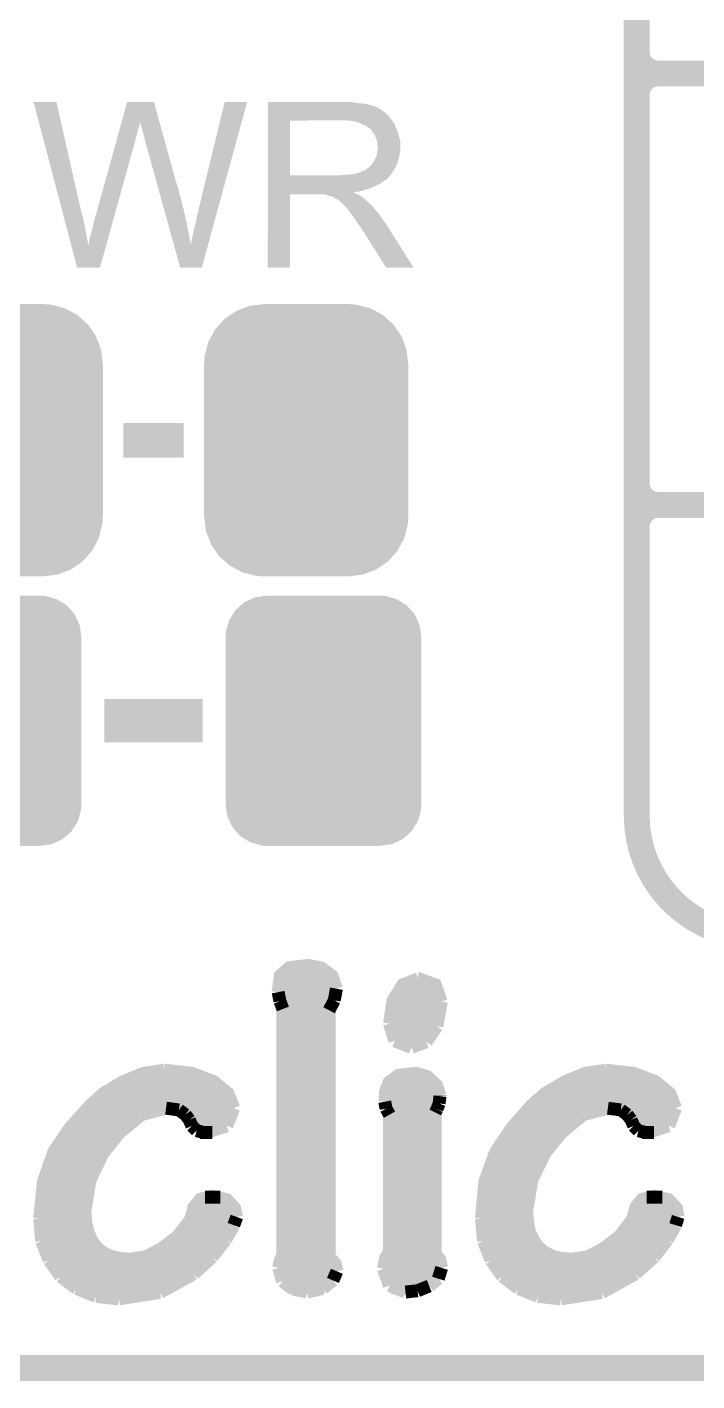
# Model space of a CAD drawing. Extents: x -1.3 to 24.2, y -3.9 to 53.4.
# Drawn here: x 15.26 to 19.2, y -3.89 to 4.08 of the extents above; entities that cross this region are included whole.
import ezdxf

# ---------------------------------------------------------------- set-up
doc = ezdxf.new("R2010")
doc.units = 0
doc.layers.get('0').update_dxf_attribs({"linetype": 'CONTINUOUS'})
for name, color, linetype in [('LIGHT_RANGER_14CLICK_V101_GKO', 10, 'CONTINUOUS'), ('LIGHT_RANGER_14CLICK_V101_GTO', 9, 'CONTINUOUS'), ('LIGHT_RANGER_14CLICK_V101_GTS', 11, 'CONTINUOUS')]:
    doc.layers.add(name, color=color, linetype=linetype)

# ---------------------------------------------------------------- blocks, each defined once
blk = doc.blocks.new('CUSTOM_82')
for points in [[(-0.425122, 0.715892), (-0.402214, 0.726492), (0.431072, 0.715892), (0.392864, 0.726492)], [(-0.402214, 0.726492), (-0.346074, 0.73466), (0.392864, 0.726492), (0.36342, 0.73466)], [(-0.346074, 0.73466), (-0.33274, 0.7366), (0.36342, 0.73466), (0.33274, 0.7366)], [(-0.53404, 0.625952), (-0.518606, 0.650592), (0.536988, 0.625952), (0.515276, 0.650592)], [(-0.518606, 0.650592), (-0.486794, 0.678626), (0.515276, 0.650592), (0.490572, 0.678626)], [(-0.486794, 0.678626), (-0.465932, 0.697008), (0.490572, 0.678626), (0.461224, 0.697008)], [(-0.465932, 0.697008), (-0.425122, 0.715892), (0.461224, 0.697008), (0.431072, 0.715892)], [(-0.57464, 0.52344), (-0.563878, 0.562234), (0.572118, 0.52344), (0.566472, 0.562234)], [(-0.563878, 0.562234), (-0.555872, 0.591092), (0.566472, 0.562234), (0.55312, 0.591092)], [(-0.555872, 0.591092), (-0.53404, 0.625952), (0.55312, 0.591092), (0.536988, 0.625952)], [(-0.57658, 0.49276), (-0.57464, 0.52344), (0.57658, 0.49276), (0.572118, 0.52344)], [(-0.57658, -0.49276), (-0.57658, 0.49276), (0.57658, -0.49276), (0.57658, 0.49276)], [(-0.572116, -0.52344), (-0.57658, -0.49276), (0.57464, -0.52344), (0.57658, -0.49276)], [(-0.566472, -0.562234), (-0.572116, -0.52344), (0.563876, -0.562234), (0.57464, -0.52344)], [(-0.553118, -0.591092), (-0.566472, -0.562234), (0.555872, -0.591092), (0.563876, -0.562234)], [(-0.536988, -0.625952), (-0.553118, -0.591092), (0.534038, -0.625952), (0.555872, -0.591092)], [(-0.515274, -0.650592), (-0.536988, -0.625952), (0.518606, -0.650592), (0.534038, -0.625952)], [(-0.490572, -0.678626), (-0.515274, -0.650592), (0.486792, -0.678626), (0.518606, -0.650592)], [(-0.461222, -0.697008), (-0.490572, -0.678626), (0.465932, -0.697008), (0.486792, -0.678626)], [(-0.431072, -0.715892), (-0.461222, -0.697008), (0.42512, -0.715892), (0.465932, -0.697008)], [(-0.392862, -0.726492), (-0.431072, -0.715892), (0.402214, -0.726492), (0.42512, -0.715892)], [(-0.36342, -0.73466), (-0.392862, -0.726492), (0.346072, -0.73466), (0.402214, -0.726492)], [(-0.33274, -0.7366), (-0.36342, -0.73466), (0.33274, -0.7366), (0.346072, -0.73466)]]:
    blk.add_solid(points)
blk = doc.blocks.new('CUSTOM_83')
for points in [[(-0.333938, 0.790942), (-0.273256, 0.798498), (0.32361, 0.790942), (0.29379, 0.798498)], [(-0.273256, 0.798498), (-0.25019, 0.80137), (0.29379, 0.798498), (0.25019, 0.80137)], [(-0.482218, 0.71288), (-0.44566, 0.738152), (0.47841, 0.71288), (0.45012, 0.738152)], [(-0.44566, 0.738152), (-0.412794, 0.76087), (0.45012, 0.738152), (0.407388, 0.76087)], [(-0.412794, 0.76087), (-0.368484, 0.777768), (0.407388, 0.76087), (0.3756, 0.777768)], [(-0.368484, 0.777768), (-0.333938, 0.790942), (0.3756, 0.777768), (0.32361, 0.790942)], [(-0.55793, 0.61233), (-0.538216, 0.649738), (0.560798, 0.61233), (0.53514, 0.649738)], [(-0.538216, 0.649738), (-0.50967, 0.681926), (0.53514, 0.649738), (0.51306, 0.681926)], [(-0.50967, 0.681926), (-0.482218, 0.71288), (0.51306, 0.681926), (0.47841, 0.71288)], [(-0.587972, 0.533366), (-0.577562, 0.575076), (0.590586, 0.533366), (0.574852, 0.575076)], [(-0.577562, 0.575076), (-0.55793, 0.61233), (0.574852, 0.575076), (0.560798, 0.61233)], [(-0.60071, 0.44958), (-0.597996, 0.49319), (0.60071, 0.44958), (0.595442, 0.49319)], [(-0.597996, 0.49319), (-0.587972, 0.533366), (0.595442, 0.49319), (0.590586, 0.533366)], [(-0.60198, -0.44958), (-0.60198, 0.44958), (0.60198, -0.44958), (0.60198, 0.44958)], [(-0.59544, -0.49319), (-0.60071, -0.44958), (0.597996, -0.49319), (0.60071, -0.44958)], [(-0.590586, -0.533366), (-0.59544, -0.49319), (0.58797, -0.533366), (0.597996, -0.49319)], [(-0.57485, -0.575076), (-0.590586, -0.533366), (0.577562, -0.575076), (0.58797, -0.533366)], [(-0.560798, -0.61233), (-0.57485, -0.575076), (0.557928, -0.61233), (0.577562, -0.575076)], [(-0.535138, -0.649738), (-0.560798, -0.61233), (0.538216, -0.649738), (0.557928, -0.61233)], [(-0.51306, -0.681926), (-0.535138, -0.649738), (0.509668, -0.681926), (0.538216, -0.649738)], [(-0.478408, -0.71288), (-0.51306, -0.681926), (0.482218, -0.71288), (0.509668, -0.681926)], [(-0.45012, -0.738152), (-0.478408, -0.71288), (0.445658, -0.738152), (0.482218, -0.71288)], [(-0.407386, -0.76087), (-0.45012, -0.738152), (0.412794, -0.76087), (0.445658, -0.738152)], [(-0.3756, -0.777768), (-0.407386, -0.76087), (0.368482, -0.777768), (0.412794, -0.76087)], [(-0.323608, -0.790942), (-0.3756, -0.777768), (0.333938, -0.790942), (0.368482, -0.777768)], [(-0.29379, -0.798498), (-0.323608, -0.790942), (0.273254, -0.798498), (0.333938, -0.790942)], [(-0.25019, -0.80137), (-0.29379, -0.798498), (0.25019, -0.80137), (0.273254, -0.798498)]]:
    blk.add_solid(points)

msp = doc.modelspace()

# ---------------------------------------------------------------- linework, layer by layer
at = {"layer": 'LIGHT_RANGER_14CLICK_V101_GKO', "const_width": 0.1524}
msp.add_lwpolyline([(-1.27, -3.81), (21.59, -3.81), (24.13, -1.27)], dxfattribs=at)
at = {"layer": 'LIGHT_RANGER_14CLICK_V101_GTO'}
for points, const_width in [([(18.8468, -0.5588), (18.8468, 18.3388)], 0.1524), ([(18.8468, 3.937), (18.8468, 6.223)], 0.1524), ([(18.9738, 3.81), (24.13, 3.81)], 0.1524), ([(18.9738, 3.81), (24.13, 3.81)], 0.1524), ([(18.8468, 1.397), (18.8468, 3.683)], 0.1524), ([(15.8242, 1.651), (16.1798, 1.651)], 0.2032), ([(18.9738, 1.27), (24.13, 1.27)], 0.1524), ([(18.9738, 1.27), (24.13, 1.27)], 0.1524), ([(15.71244, 0), (16.29156, 0)], 0.254), ([(16.73606, -1.59766), (16.74876, -1.50114), (16.8021, -1.45288), (16.91386, -1.44018), (16.99006, -1.45542), (17.05356, -1.50368), (17.07896, -1.57734)], 0.0762), ([(16.74622, -1.50876), (17.05864, -1.50876)], 0.0762), ([(17.39138, -1.78308), (17.4117, -1.64846), (17.47012, -1.55448), (17.56156, -1.51892)], 0.0762), ([(17.56156, -1.51892), (17.5641, -1.51892), (17.66062, -1.55448), (17.69618, -1.65354)], 0.0762), ([(16.73606, -1.58496), (17.07896, -1.58496)], 0.0762), ([(16.73606, -1.59766), (16.74622, -1.651)], 0.0762), ([(17.06626, -1.64592), (17.07896, -1.57734)], 0.0762), ([(17.44218, -1.58496), (17.68348, -1.58496)], 0.0762), ([(16.74622, -1.651), (16.764, -1.69672)], 0.0762), ([(16.74876, -1.66116), (17.06118, -1.66116)], 0.0762), ([(16.764, -3.14452), (16.764, -1.69672)], 0.0762), ([(17.03578, -1.70434), (17.06626, -1.64592)], 0.0762), ([(17.03578, -3.15468), (17.03578, -1.70434)], 0.0762), ([(17.40662, -1.66116), (17.69618, -1.66116)], 0.0762), ([(17.67078, -1.79832), (17.69618, -1.65354)], 0.0762), ([(16.764, -1.73736), (17.03578, -1.73736)], 0.0762), ([(17.39138, -1.73736), (17.68856, -1.73736)], 0.0762), ([(17.39138, -1.78308), (17.42186, -1.88468)], 0.0762), ([(16.764, -1.81356), (17.03578, -1.81356)], 0.0762), ([(17.39138, -1.81356), (17.66316, -1.81356)], 0.0762), ([(17.60728, -1.88976), (17.67078, -1.79832)], 0.0762), ([(16.764, -1.88976), (17.03578, -1.88976)], 0.0762), ([(17.42186, -1.88468), (17.52092, -1.92278)], 0.0762), ([(17.42694, -1.88976), (17.60728, -1.88976)], 0.0762), ([(17.52092, -1.92278), (17.60728, -1.88976)], 0.0762), ([(16.764, -1.96596), (17.03578, -1.96596)], 0.0762), ([(15.33144, -2.93116), (15.3543, -2.71272), (15.41526, -2.53746), (15.51178, -2.39522), (15.63116, -2.26314), (15.7099, -2.19202), (15.82166, -2.12598), (15.94358, -2.07518), (16.0655, -2.0574)], 0.0762), ([(16.0655, -2.0574), (16.07058, -2.0574), (16.22806, -2.07518), (16.35506, -2.12344), (16.44142, -2.19456), (16.47444, -2.28092)], 0.0762), ([(16.764, -2.04216), (17.03578, -2.04216)], 0.0762), ([(17.36344, -2.24282), (17.36852, -2.18186), (17.38884, -2.12852), (17.44472, -2.08788), (17.54632, -2.07518), (17.6149, -2.0955), (17.66824, -2.1463), (17.68856, -2.20726)], 0.0762), ([(17.9324, -2.93116), (17.95272, -2.71272), (18.01622, -2.53746), (18.11274, -2.39522), (18.22958, -2.26314), (18.31086, -2.19202), (18.42262, -2.12598), (18.54454, -2.07518), (18.66646, -2.0574)], 0.0762), ([(18.66646, -2.0574), (18.669, -2.0574), (18.82648, -2.07518), (18.95602, -2.12344), (19.04238, -2.19456), (19.0754, -2.28092)], 0.0762), ([(15.83436, -2.11836), (16.34744, -2.11836)], 0.0762), ([(16.764, -2.11836), (17.03578, -2.11836)], 0.0762), ([(17.39646, -2.11836), (17.64284, -2.11836)], 0.0762), ([(18.43532, -2.11836), (18.9484, -2.11836)], 0.0762), ([(15.70736, -2.19456), (16.44142, -2.19456)], 0.0762), ([(16.764, -2.19456), (17.03578, -2.19456)], 0.0762), ([(17.36344, -2.24282), (17.37106, -2.28346)], 0.0762), ([(17.36598, -2.19456), (17.68856, -2.19456)], 0.0762), ([(17.67078, -2.286), (17.68348, -2.25298)], 0.0762), ([(17.68348, -2.25298), (17.68856, -2.2098)], 0.0762), ([(17.68856, -2.2098), (17.68856, -2.20726)], 0.0762), ([(18.30832, -2.19456), (19.04238, -2.19456)], 0.0762), ([(15.55242, -2.34696), (15.8877, -2.34696)], 0.0762), ([(15.62354, -2.27076), (16.47444, -2.27076)], 0.0762), ([(15.80134, -2.4257), (15.93088, -2.31902)], 0.0762), ([(15.93088, -2.31902), (16.07566, -2.28092)], 0.0762), ([(16.07566, -2.28092), (16.15186, -2.29108)], 0.0762), ([(16.15186, -2.29108), (16.18996, -2.31902)], 0.0762), ([(16.18996, -2.31902), (16.21282, -2.3495)], 0.0762), ([(16.21028, -2.34696), (16.4592, -2.34696)], 0.0762), ([(16.4338, -2.38506), (16.47444, -2.28092)], 0.0762), ([(16.764, -2.27076), (17.03578, -2.27076)], 0.0762), ([(16.764, -2.34696), (17.03578, -2.34696)], 0.0762), ([(17.35582, -3.2258), (17.36852, -3.1623), (17.39138, -3.12674), (17.39138, -2.31902)], 0.0762), ([(17.36598, -2.27076), (17.6784, -2.27076)], 0.0762), ([(17.37106, -2.28346), (17.39138, -2.31902)], 0.0762), ([(17.39138, -2.34696), (17.66062, -2.34696)], 0.0762), ([(17.66062, -2.30632), (17.67078, -2.286)], 0.0762), ([(17.66062, -3.13944), (17.66062, -2.30632)], 0.0762), ([(18.15338, -2.34696), (18.48866, -2.34696)], 0.0762), ([(18.2245, -2.27076), (19.07286, -2.27076)], 0.0762), ([(18.4023, -2.4257), (18.53184, -2.31902)], 0.0762), ([(18.53184, -2.31902), (18.67662, -2.28092)], 0.0762), ([(18.67662, -2.28092), (18.75282, -2.29108)], 0.0762), ([(18.75282, -2.29108), (18.79092, -2.31902)], 0.0762), ([(18.79092, -2.31902), (18.81378, -2.3495)], 0.0762), ([(18.81124, -2.34696), (19.06016, -2.34696)], 0.0762), ([(19.03476, -2.38506), (19.0754, -2.28092)], 0.0762), ([(15.48892, -2.42316), (15.80388, -2.42316)], 0.0762), ([(15.70482, -2.54508), (15.80134, -2.4257)], 0.0762), ([(16.21282, -2.3495), (16.22806, -2.38506)], 0.0762), ([(16.22806, -2.38506), (16.256, -2.413)], 0.0762), ([(16.256, -2.413), (16.30426, -2.4257)], 0.0762), ([(16.27632, -2.42316), (16.34744, -2.42316)], 0.0762), ([(16.30426, -2.4257), (16.4338, -2.38506)], 0.0762), ([(16.764, -2.42316), (17.03578, -2.42316)], 0.0762), ([(17.39138, -2.42316), (17.66062, -2.42316)], 0.0762), ([(18.08988, -2.42316), (18.40484, -2.42316)], 0.0762), ([(18.30578, -2.54508), (18.4023, -2.4257)], 0.0762), ([(18.81378, -2.3495), (18.82902, -2.38506)], 0.0762), ([(18.82902, -2.38506), (18.85696, -2.413)], 0.0762), ([(18.85696, -2.413), (18.90522, -2.4257)], 0.0762), ([(18.87728, -2.42316), (18.9484, -2.42316)], 0.0762), ([(18.90522, -2.4257), (19.03476, -2.38506)], 0.0762), ([(15.43812, -2.49936), (15.73784, -2.49936)], 0.0762), ([(16.764, -2.49936), (17.03578, -2.49936)], 0.0762), ([(17.39138, -2.49936), (17.66062, -2.49936)], 0.0762), ([(18.03908, -2.49936), (18.3388, -2.49936)], 0.0762), ([(15.39748, -2.57556), (15.68704, -2.57556)], 0.0762), ([(15.62862, -2.70256), (15.70482, -2.54508)], 0.0762), ([(16.764, -2.57556), (17.03578, -2.57556)], 0.0762), ([(17.39138, -2.57556), (17.66062, -2.57556)], 0.0762), ([(17.99844, -2.57556), (18.288, -2.57556)], 0.0762), ([(18.22958, -2.70256), (18.30578, -2.54508)], 0.0762), ([(15.36954, -2.65176), (15.64894, -2.65176)], 0.0762), ([(16.764, -2.65176), (17.03578, -2.65176)], 0.0762), ([(17.39138, -2.65176), (17.66062, -2.65176)], 0.0762), ([(17.9705, -2.65176), (18.2499, -2.65176)], 0.0762), ([(15.34922, -2.72796), (15.621, -2.72796)], 0.0762), ([(15.59814, -2.88798), (15.62862, -2.70256)], 0.0762), ([(16.764, -2.72796), (17.03578, -2.72796)], 0.0762), ([(17.39138, -2.72796), (17.66062, -2.72796)], 0.0762), ([(17.95018, -2.72796), (18.22196, -2.72796)], 0.0762), ([(18.1991, -2.88798), (18.22958, -2.70256)], 0.0762), ([(15.33652, -2.80416), (15.60322, -2.80416)], 0.0762), ([(15.59814, -2.88798), (15.60322, -2.95148), (15.61592, -3.00736), (15.63624, -3.05562), (15.66418, -3.09626), (15.70228, -3.12928), (15.748, -3.15214), (15.80134, -3.16484), (15.8623, -3.16992), (15.95882, -3.15468), (16.04772, -3.10896), (16.14424, -3.0353), (16.22044, -2.93624), (16.24076, -2.86258), (16.27886, -2.81686), (16.34744, -2.79908), (16.4338, -2.8194), (16.47952, -2.8702), (16.49222, -2.921)], 0.0762), ([(16.30426, -2.80416), (16.3957, -2.80416)], 0.0762), ([(16.764, -2.80416), (17.03578, -2.80416)], 0.0762), ([(17.39138, -2.80416), (17.66062, -2.80416)], 0.0762), ([(17.93748, -2.80416), (18.20418, -2.80416)], 0.0762), ([(18.1991, -2.88798), (18.20418, -2.95148), (18.21434, -3.00736), (18.2372, -3.05562), (18.26514, -3.09626), (18.30324, -3.12928), (18.34896, -3.15214), (18.4023, -3.16484), (18.46326, -3.16992), (18.55978, -3.15468), (18.64868, -3.10896), (18.7452, -3.0353), (18.8214, -2.93624), (18.84172, -2.86258), (18.87982, -2.81686), (18.9484, -2.79908), (19.03476, -2.8194), (19.08048, -2.8702), (19.09064, -2.921)], 0.0762), ([(18.90522, -2.80416), (18.99666, -2.80416)], 0.0762), ([(15.33144, -2.88036), (15.59814, -2.88036)], 0.0762), ([(16.23568, -2.88036), (16.48206, -2.88036)], 0.0762), ([(16.764, -2.88036), (17.03578, -2.88036)], 0.0762), ([(17.39138, -2.88036), (17.66062, -2.88036)], 0.0762), ([(17.9324, -2.88036), (18.1991, -2.88036)], 0.0762), ([(18.83664, -2.88036), (19.08302, -2.88036)], 0.0762), ([(15.33144, -2.93116), (15.34414, -3.06324)], 0.0762), ([(15.33144, -2.95656), (15.60322, -2.95656)], 0.0762), ([(16.20774, -2.95656), (16.47952, -2.95656)], 0.0762), ([(16.42618, -3.05562), (16.47444, -2.96926)], 0.0762), ([(16.47444, -2.96926), (16.49222, -2.921)], 0.0762), ([(16.764, -2.95656), (17.03578, -2.95656)], 0.0762), ([(17.39138, -2.95656), (17.66062, -2.95656)], 0.0762), ([(17.9324, -2.93116), (17.9451, -3.06324)], 0.0762), ([(17.9324, -2.95656), (18.20418, -2.95656)], 0.0762), ([(18.8087, -2.95656), (19.08048, -2.95656)], 0.0762), ([(19.02714, -3.05562), (19.0754, -2.96926)], 0.0762), ([(19.0754, -2.96926), (19.09064, -2.921)], 0.0762), ([(15.33906, -3.03276), (15.62354, -3.03276)], 0.0762), ([(15.34414, -3.06324), (15.38732, -3.175)], 0.0762), ([(16.14678, -3.03276), (16.44142, -3.03276)], 0.0762), ([(16.34744, -3.15722), (16.42618, -3.05562)], 0.0762), ([(16.764, -3.03276), (17.03578, -3.03276)], 0.0762), ([(17.39138, -3.03276), (17.66062, -3.03276)], 0.0762), ([(17.94002, -3.03276), (18.2245, -3.03276)], 0.0762), ([(17.9451, -3.06324), (17.98828, -3.175)], 0.0762), ([(18.74774, -3.03276), (19.04238, -3.03276)], 0.0762), ([(18.9484, -3.15722), (19.02714, -3.05562)], 0.0762), ([(15.35938, -3.10896), (15.67688, -3.10896)], 0.0762), ([(16.05026, -3.10896), (16.38808, -3.10896)], 0.0762), ([(16.7386, -3.22072), (16.74622, -3.18262), (16.764, -3.14452)], 0.0762), ([(16.764, -3.10896), (17.03578, -3.10896)], 0.0762), ([(17.39138, -3.10896), (17.66062, -3.10896)], 0.0762), ([(17.66062, -3.13944), (17.68602, -3.16992), (17.69872, -3.22072)], 0.0762), ([(17.96034, -3.10896), (18.27784, -3.10896)], 0.0762), ([(18.65122, -3.10896), (18.98904, -3.10896)], 0.0762), ([(15.38732, -3.175), (15.4559, -3.27152)], 0.0762), ([(15.3924, -3.18516), (16.32204, -3.18516)], 0.0762), ([(16.23822, -3.25628), (16.34744, -3.15722)], 0.0762), ([(16.7386, -3.22072), (16.76146, -3.29946)], 0.0762), ([(16.74622, -3.18516), (17.06372, -3.18516)], 0.0762), ([(17.03578, -3.15468), (17.07134, -3.19532), (17.0815, -3.24104)], 0.0762), ([(17.35582, -3.2258), (17.39138, -3.32486)], 0.0762), ([(17.3609, -3.18516), (17.6911, -3.18516)], 0.0762), ([(17.6784, -3.28422), (17.69872, -3.22072)], 0.0762), ([(17.98828, -3.175), (18.05686, -3.27152)], 0.0762), ([(17.99336, -3.18516), (18.923, -3.18516)], 0.0762), ([(18.83918, -3.25628), (18.9484, -3.15722)], 0.0762), ([(15.44828, -3.26136), (16.2306, -3.26136)], 0.0762), ([(15.4559, -3.27152), (15.54988, -3.34264)], 0.0762), ([(16.0401, -3.3655), (16.23822, -3.25628)], 0.0762), ([(16.74368, -3.26136), (17.07896, -3.26136)], 0.0762), ([(16.76146, -3.29946), (16.82242, -3.34518)], 0.0762), ([(16.99768, -3.34264), (17.05864, -3.29438)], 0.0762), ([(17.05864, -3.29438), (17.0815, -3.24104)], 0.0762), ([(17.35836, -3.26136), (17.6911, -3.26136)], 0.0762), ([(17.62506, -3.3274), (17.6784, -3.28422)], 0.0762), ([(18.04924, -3.26136), (18.83156, -3.26136)], 0.0762), ([(18.05686, -3.27152), (18.15084, -3.34264)], 0.0762), ([(18.64106, -3.3655), (18.83918, -3.25628)], 0.0762), ([(15.54226, -3.33756), (16.10614, -3.33756)], 0.0762), ([(15.54988, -3.34264), (15.66418, -3.38836)], 0.0762), ([(15.7988, -3.4036), (16.0401, -3.3655)], 0.0762), ([(16.80464, -3.33756), (17.00784, -3.33756)], 0.0762), ([(16.82242, -3.34518), (16.90624, -3.36296)], 0.0762), ([(16.90624, -3.36296), (16.99768, -3.34264)], 0.0762), ([(17.39138, -3.32486), (17.48536, -3.36296)], 0.0762), ([(17.40408, -3.33756), (17.60982, -3.33756)], 0.0762), ([(17.48536, -3.36296), (17.55648, -3.35534)], 0.0762), ([(17.55648, -3.35534), (17.62506, -3.3274)], 0.0762), ([(18.14322, -3.33756), (18.7071, -3.33756)], 0.0762), ([(18.15084, -3.34264), (18.26514, -3.38836)], 0.0762), ([(18.39976, -3.4036), (18.64106, -3.3655)], 0.0762), ([(15.66418, -3.38836), (15.7988, -3.4036)], 0.0762), ([(18.26514, -3.38836), (18.39976, -3.4036)], 0.0762)]:
    msp.add_lwpolyline(points, dxfattribs=dict(at, const_width=const_width))
at = {"layer": 'LIGHT_RANGER_14CLICK_V101_GTO', "const_width": 0.1524}
for points in [[(18.8468, 3.937, 0.4142136), (18.9738, 3.81)], [(18.9738, 3.81, 0.4142136), (18.8468, 3.683)], [(18.9738, 3.81, 0.4142136), (18.8468, 3.683)], [(18.8468, 1.397, 0.4142136), (18.9738, 1.27)], [(18.9738, 1.27, 0.4142136), (18.8468, 1.143)], [(18.9738, 1.27, 0.4142136), (18.8468, 1.143)], [(18.8468, -0.5588, 0.4142136), (19.558, -1.27)]]:
    msp.add_lwpolyline(points, format="xyb", dxfattribs=at)
at = {"layer": 'LIGHT_RANGER_14CLICK_V101_GTO'}
for points in [[(15.295912, 3.64234), (15.295906, 3.642356), (15.430504, 3.64234), (15.295906, 3.642356)], [(15.464244, 3.002278), (15.295912, 3.64234), (15.57528, 3.002278), (15.430504, 3.64234)], [(15.814006, 3.522942), (15.847074, 3.642342), (16.03761, 3.522942), (16.004544, 3.642342)], [(15.847074, 3.642342), (15.84708, 3.64236), (16.004544, 3.642342), (15.84708, 3.64236)], [(16.2687, 3.01498), (16.421112, 3.64233), (16.381618, 3.01498), (16.553174, 3.64233)], [(16.421112, 3.64233), (16.42112, 3.64236), (16.553174, 3.64233), (16.42112, 3.64236)], [(16.675122, 3.63982), (16.675124, 3.64236), (17.18056, 3.63982), (17.15262, 3.64236)], [(16.675122, 3.63474), (16.675122, 3.63982), (17.213578, 3.63474), (17.18056, 3.63982)], [(16.675122, 3.6322), (16.675122, 3.63474), (17.2466, 3.6322), (17.213578, 3.63474)], [(16.675122, 3.62458), (16.675122, 3.6322), (17.277078, 3.62458), (17.2466, 3.6322)], [(16.675122, 3.6195), (16.675122, 3.62458), (17.292322, 3.6195), (17.277078, 3.62458)], [(16.675122, 3.61696), (16.675122, 3.6195), (17.305022, 3.61696), (17.292322, 3.6195)], [(16.675122, 3.616936), (16.675122, 3.61696), (17.30756, 3.616936), (17.305022, 3.61696)], [(16.675122, 3.614414), (16.675122, 3.616936), (17.307576, 3.614414), (17.30756, 3.616936)], [(16.675122, 3.60934), (16.675122, 3.614414), (17.31772, 3.60934), (17.307576, 3.614414)], [(16.675122, 3.604258), (16.675122, 3.60934), (17.330422, 3.604258), (17.31772, 3.60934)], [(16.675122, 3.5941), (16.675122, 3.604258), (17.34566, 3.5941), (17.330422, 3.604258)], [(16.675122, 3.5814), (16.675122, 3.5941), (17.36344, 3.5814), (17.34566, 3.5941)], [(15.807686, 3.50012), (15.811202, 3.512818), (15.918178, 3.50012), (15.92072, 3.512818)], [(15.811202, 3.512818), (15.813312, 3.520436), (15.92072, 3.512818), (15.92072, 3.520436)], [(15.813312, 3.520436), (15.814006, 3.522942), (15.92072, 3.520436), (15.923218, 3.522942)], [(15.92326, 3.520444), (15.923218, 3.522942), (16.038302, 3.520444), (16.03761, 3.522942)], [(15.93088, 3.49758), (15.92326, 3.520444), (16.044634, 3.49758), (16.038302, 3.520444)], [(16.675112, 3.210582), (16.67512, 3.53312), (16.80464, 3.210582), (16.804642, 3.53312)], [(16.67512, 3.54584), (16.675122, 3.566158), (17.39646, 3.54584), (17.381222, 3.566158)], [(16.67512, 3.53314), (16.67512, 3.54584), (17.406338, 3.53314), (17.39646, 3.54584)], [(16.67512, 3.53312), (16.67512, 3.53314), (16.804642, 3.53312), (17.11198, 3.53314)], [(16.675122, 3.566158), (16.675122, 3.5814), (17.381222, 3.566158), (17.36344, 3.5814)], [(17.183102, 3.52806), (17.150082, 3.53314), (17.410288, 3.52806), (17.406338, 3.53314)], [(17.201736, 3.522978), (17.183102, 3.52806), (17.41424, 3.522978), (17.410288, 3.52806)], [(17.21104, 3.52044), (17.201736, 3.522978), (17.414264, 3.52044), (17.41424, 3.522978)], [(17.211072, 3.520424), (17.21104, 3.52044), (17.416786, 3.520424), (17.414264, 3.52044)], [(17.23136, 3.51028), (17.211072, 3.520424), (17.42186, 3.51028), (17.416786, 3.520424)], [(17.251682, 3.502658), (17.23136, 3.51028), (17.42491, 3.502658), (17.42186, 3.51028)], [(15.782362, 3.40868), (15.787988, 3.429), (15.89278, 3.40868), (15.89786, 3.429)], [(15.787988, 3.429), (15.792912, 3.44678), (15.89786, 3.429), (15.90294, 3.44678)], [(15.792912, 3.44678), (15.79854, 3.4671), (15.90294, 3.44678), (15.90802, 3.4671)], [(15.79854, 3.4671), (15.803464, 3.48488), (15.90802, 3.4671), (15.9131, 3.48488)], [(15.803464, 3.48488), (15.807686, 3.50012), (15.9131, 3.48488), (15.918178, 3.50012)], [(15.93596, 3.4798), (15.93088, 3.49758), (16.049558, 3.4798), (16.044634, 3.49758)], [(15.94104, 3.45948), (15.93596, 3.4798), (16.055184, 3.45948), (16.049558, 3.4798)], [(15.94612, 3.441702), (15.94104, 3.45948), (16.060108, 3.441702), (16.055184, 3.45948)], [(15.94866, 3.42646), (15.94612, 3.441702), (16.064328, 3.42646), (16.060108, 3.441702)], [(17.258454, 3.49758), (17.251682, 3.502658), (17.42694, 3.49758), (17.42491, 3.502658)], [(17.26184, 3.49504), (17.258454, 3.49758), (17.42803, 3.49504), (17.42694, 3.49758)], [(17.269464, 3.48996), (17.26184, 3.49504), (17.430206, 3.48996), (17.42803, 3.49504)], [(17.272006, 3.489954), (17.269464, 3.48996), (17.43021, 3.489954), (17.430206, 3.48996)], [(17.280892, 3.4798), (17.272006, 3.489954), (17.43456, 3.4798), (17.43021, 3.489954)], [(17.28978, 3.469642), (17.280892, 3.4798), (17.437946, 3.469642), (17.43456, 3.4798)], [(17.298852, 3.45694), (17.28978, 3.469642), (17.44218, 3.45694), (17.437946, 3.469642)], [(17.30248, 3.45186), (17.298852, 3.45694), (17.443706, 3.45186), (17.44218, 3.45694)], [(17.3101, 3.431542), (17.30248, 3.45186), (17.4498, 3.431542), (17.443706, 3.45186)], [(17.3101, 3.43154), (17.3101, 3.431542), (17.449802, 3.43154), (17.4498, 3.431542)], [(17.31772, 3.416296), (17.3101, 3.43154), (17.45285, 3.416296), (17.449802, 3.43154)], [(15.664182, 2.981962), (15.782362, 3.40868), (15.774398, 2.981962), (15.89278, 3.40868)], [(15.9512, 3.418842), (15.94866, 3.42646), (16.066438, 3.418842), (16.064328, 3.42646)], [(15.953738, 3.413764), (15.9512, 3.418842), (16.067844, 3.413764), (16.066438, 3.418842)], [(15.95374, 3.408682), (15.953738, 3.413764), (16.069252, 3.408682), (16.067844, 3.413764)], [(16.026316, 3.147056), (15.95374, 3.408682), (16.141702, 3.147056), (16.069252, 3.408682)], [(17.319172, 3.406138), (17.31772, 3.416296), (17.45488, 3.406138), (17.45285, 3.416296)], [(17.31772, 3.340102), (17.31917, 3.350258), (17.45234, 3.340102), (17.45488, 3.350258)], [(17.31917, 3.350258), (17.3228, 3.37566), (17.45488, 3.350258), (17.45488, 3.37566)], [(17.32026, 3.398518), (17.319172, 3.406138), (17.45488, 3.398518), (17.45488, 3.406138)], [(17.320262, 3.385818), (17.32026, 3.398518), (17.45488, 3.385818), (17.45488, 3.398518)], [(17.3228, 3.378196), (17.320262, 3.385818), (17.45488, 3.378196), (17.45488, 3.385818)], [(17.3228, 3.37566), (17.3228, 3.378196), (17.45488, 3.37566), (17.45488, 3.378196)], [(17.274538, 3.261358), (17.287238, 3.274058), (17.428092, 3.261358), (17.433866, 3.274058)], [(17.287238, 3.274058), (17.294858, 3.286758), (17.433866, 3.274058), (17.43964, 3.286758)], [(17.294858, 3.286758), (17.297398, 3.2893), (17.43964, 3.286758), (17.440332, 3.2893)], [(17.297398, 3.2893), (17.29994, 3.294378), (17.440332, 3.2893), (17.441718, 3.294378)], [(17.29994, 3.294378), (17.305018, 3.301998), (17.441718, 3.294378), (17.443796, 3.301998)], [(17.305018, 3.301998), (17.310098, 3.3147), (17.443796, 3.301998), (17.44726, 3.3147)], [(17.310098, 3.3147), (17.315178, 3.327398), (17.44726, 3.3147), (17.449798, 3.327398)], [(17.315178, 3.327398), (17.317718, 3.3401), (17.449798, 3.327398), (17.45234, 3.3401)], [(17.317718, 3.3401), (17.31772, 3.340102), (17.45234, 3.3401), (17.45234, 3.340102)], [(16.675112, 3.21056), (16.675112, 3.210582), (17.096738, 3.21056), (16.80464, 3.210582)], [(16.675112, 3.2004), (16.675112, 3.21056), (17.38884, 3.2004), (17.396968, 3.21056)], [(16.675112, 3.19786), (16.675112, 3.2004), (17.386296, 3.19786), (17.38884, 3.2004)], [(16.675112, 3.197844), (16.675112, 3.19786), (17.383754, 3.197844), (17.386296, 3.19786)], [(16.675112, 3.192782), (16.675112, 3.197844), (17.381218, 3.192782), (17.383754, 3.197844)], [(16.675112, 3.1877), (16.675112, 3.192782), (17.37614, 3.1877), (17.381218, 3.192782)], [(16.675112, 3.18262), (16.675112, 3.1877), (17.368518, 3.18262), (17.37614, 3.1877)], [(17.096738, 3.21056), (17.111978, 3.2131), (17.396968, 3.21056), (17.399, 3.2131)], [(17.132298, 3.2131), (17.178018, 3.21818), (17.399, 3.2131), (17.402386, 3.21818)], [(17.178018, 3.21818), (17.200882, 3.22326), (17.402386, 3.21818), (17.405774, 3.22326)], [(17.200882, 3.22326), (17.218656, 3.22834), (17.405774, 3.22326), (17.409162, 3.22834)], [(17.223734, 3.22834), (17.228818, 3.233416), (17.409162, 3.22834), (17.412122, 3.233416)], [(17.228818, 3.233416), (17.236442, 3.23596), (17.412122, 3.233416), (17.413606, 3.23596)], [(17.236442, 3.23596), (17.249138, 3.24104), (17.413606, 3.23596), (17.416568, 3.24104)], [(17.249138, 3.24104), (17.271364, 3.25882), (17.416568, 3.24104), (17.42694, 3.25882)], [(17.271364, 3.25882), (17.274538, 3.261358), (17.42694, 3.25882), (17.428092, 3.261358)], [(16.028428, 3.13944), (16.026316, 3.147056), (16.146782, 3.13944), (16.141702, 3.147056)], [(16.031246, 3.12928), (16.028428, 3.13944), (16.14932, 3.12928), (16.146782, 3.13944)], [(16.03477, 3.11658), (16.031246, 3.12928), (16.15186, 3.11658), (16.14932, 3.12928)], [(16.039702, 3.098798), (16.03477, 3.11658), (16.154402, 3.098798), (16.15186, 3.11658)], [(16.67511, 3.14706), (16.675112, 3.1623), (17.30756, 3.14706), (17.338038, 3.1623)], [(16.67511, 3.13182), (16.67511, 3.14706), (17.271998, 3.13182), (17.30756, 3.14706)], [(16.67511, 3.12674), (16.67511, 3.13182), (17.251682, 3.12674), (17.271998, 3.13182)], [(16.67511, 3.11912), (16.67511, 3.12674), (17.228818, 3.11912), (17.251682, 3.12674)], [(16.67511, 3.11404), (16.67511, 3.11912), (17.205958, 3.11404), (17.228818, 3.11912)], [(16.67511, 3.111462), (16.67511, 3.11404), (17.180594, 3.111462), (17.205958, 3.11404)], [(16.67511, 3.108958), (16.67511, 3.111462), (17.183104, 3.108958), (17.180594, 3.111462)], [(16.67511, 3.0988), (16.67511, 3.108958), (17.20342, 3.0988), (17.183104, 3.108958)], [(16.675112, 3.177538), (16.675112, 3.18262), (17.358362, 3.177538), (17.368518, 3.18262)], [(16.675112, 3.1623), (16.675112, 3.177538), (17.338038, 3.1623), (17.358362, 3.177538)], [(16.044634, 3.081018), (16.039702, 3.098798), (16.16202, 3.081018), (16.154402, 3.098798)], [(16.05027, 3.0607), (16.044634, 3.081018), (16.1671, 3.0607), (16.16202, 3.081018)], [(16.057316, 3.0353), (16.05027, 3.0607), (16.17218, 3.0353), (16.1671, 3.0607)], [(16.064362, 3.0099), (16.057316, 3.0353), (16.1798, 3.0099), (16.17218, 3.0353)], [(16.6751, 2.667024), (16.67511, 3.098776), (16.804616, 2.667024), (16.80464, 3.098776)], [(16.67511, 3.098776), (16.67511, 3.0988), (16.80464, 3.098776), (16.997678, 3.0988)], [(17.007838, 3.09626), (16.997678, 3.0988), (17.208498, 3.09626), (17.20342, 3.0988)], [(17.023074, 3.093726), (17.020536, 3.09626), (17.212722, 3.093726), (17.208498, 3.09626)], [(17.025616, 3.09372), (17.023074, 3.093726), (17.212732, 3.09372), (17.212722, 3.093726)], [(17.048482, 3.0861), (17.025616, 3.09372), (17.225434, 3.0861), (17.212732, 3.09372)], [(17.05864, 3.083562), (17.048482, 3.0861), (17.229664, 3.083562), (17.225434, 3.0861)], [(17.062452, 3.08102), (17.05864, 3.083562), (17.2339, 3.08102), (17.229664, 3.083562)], [(17.073876, 3.073402), (17.062452, 3.08102), (17.243424, 3.073402), (17.2339, 3.08102)], [(17.081498, 3.070862), (17.073876, 3.073402), (17.246598, 3.070862), (17.243424, 3.073402)], [(17.084016, 3.07086), (17.081498, 3.070862), (17.2466, 3.07086), (17.246598, 3.070862)], [(17.08404, 3.068332), (17.084016, 3.07086), (17.24913, 3.068332), (17.2466, 3.07086)], [(17.096738, 3.060702), (17.08404, 3.068332), (17.25676, 3.060702), (17.24913, 3.068332)], [(17.096742, 3.060698), (17.096738, 3.060702), (17.256764, 3.060698), (17.25676, 3.060702)], [(17.099282, 3.058158), (17.096742, 3.060698), (17.261838, 3.058158), (17.256764, 3.060698)], [(17.129762, 3.027678), (17.099282, 3.058158), (17.29232, 3.027678), (17.261838, 3.058158)], [(15.465582, 2.997196), (15.464244, 3.002278), (15.57782, 2.997196), (15.57528, 3.002278)], [(15.466916, 2.992118), (15.465582, 2.997196), (15.577822, 2.992118), (15.57782, 2.997196)], [(15.470924, 2.97688), (15.466916, 2.992118), (15.582898, 2.97688), (15.577822, 2.992118)], [(15.473596, 2.96672), (15.470924, 2.97688), (15.58544, 2.96672), (15.582898, 2.97688)], [(15.476936, 2.95402), (15.473596, 2.96672), (15.58798, 2.95402), (15.58544, 2.96672)], [(15.480944, 2.93878), (15.476936, 2.95402), (15.59052, 2.93878), (15.58798, 2.95402)], [(15.65402, 2.943862), (15.659102, 2.96926), (15.763828, 2.943862), (15.770874, 2.96926)], [(15.659102, 2.96926), (15.66164, 2.97688), (15.770874, 2.96926), (15.772988, 2.97688)], [(15.66164, 2.97688), (15.664182, 2.981962), (15.772988, 2.97688), (15.774398, 2.981962)], [(16.072112, 2.98196), (16.064362, 3.0099), (16.18488, 2.98196), (16.1798, 3.0099)], [(16.087614, 2.92608), (16.072112, 2.98196), (16.19758, 2.92608), (16.18488, 2.98196)], [(16.25092, 2.931158), (16.25854, 2.9718), (16.358696, 2.931158), (16.36981, 2.9718)], [(16.25854, 2.9718), (16.2687, 3.01498), (16.36981, 2.9718), (16.381618, 3.01498)], [(17.137378, 3.02006), (17.129762, 3.027678), (17.298036, 3.02006), (17.29232, 3.027678)], [(17.145, 3.009902), (17.137378, 3.02006), (17.305654, 3.009902), (17.298036, 3.02006)], [(17.14754, 3.00736), (17.145, 3.009902), (17.30756, 3.00736), (17.305654, 3.009902)], [(17.150078, 3.00482), (17.14754, 3.00736), (17.309818, 3.00482), (17.30756, 3.00736)], [(17.16532, 2.9845), (17.150078, 3.00482), (17.32788, 2.9845), (17.309818, 3.00482)], [(17.18056, 2.96418), (17.16532, 2.9845), (17.342104, 2.96418), (17.32788, 2.9845)], [(17.183948, 2.9591), (17.18056, 2.96418), (17.34566, 2.9591), (17.342104, 2.96418)], [(17.202574, 2.93116), (17.183948, 2.9591), (17.36598, 2.93116), (17.34566, 2.9591)], [(15.48896, 2.9083), (15.480944, 2.93878), (15.59814, 2.9083), (15.59052, 2.93878)], [(15.497644, 2.87528), (15.48896, 2.9083), (15.60322, 2.87528), (15.59814, 2.9083)], [(15.506998, 2.83972), (15.497644, 2.87528), (15.61084, 2.83972), (15.60322, 2.87528)], [(15.63116, 2.852422), (15.63878, 2.8829), (15.73846, 2.852422), (15.746914, 2.8829)], [(15.63878, 2.8829), (15.6464, 2.91592), (15.746914, 2.8829), (15.756076, 2.91592)], [(15.6464, 2.91592), (15.648942, 2.931162), (15.756076, 2.91592), (15.760304, 2.931162)], [(15.648942, 2.931162), (15.65402, 2.943862), (15.760304, 2.931162), (15.763828, 2.943862)], [(16.104524, 2.86512), (16.087614, 2.92608), (16.21028, 2.86512), (16.19758, 2.92608)], [(16.23568, 2.86512), (16.24076, 2.895602), (16.340636, 2.86512), (16.348972, 2.895602)], [(16.24076, 2.895602), (16.25092, 2.931158), (16.348972, 2.895602), (16.358696, 2.931158)], [(17.21104, 2.91846), (17.202574, 2.93116), (17.374038, 2.91846), (17.36598, 2.93116)], [(17.22374, 2.900682), (17.21104, 2.91846), (17.385318, 2.900682), (17.374038, 2.91846)], [(17.233898, 2.882902), (17.22374, 2.900682), (17.396598, 2.882902), (17.385318, 2.900682)], [(17.241518, 2.875278), (17.233898, 2.882902), (17.401436, 2.875278), (17.396598, 2.882902)], [(17.244062, 2.8702), (17.241518, 2.875278), (17.404656, 2.8702), (17.401436, 2.875278)], [(17.37106, 2.66701), (17.244062, 2.8702), (17.53357, 2.66701), (17.404656, 2.8702)], [(15.516954, 2.801862), (15.506998, 2.83972), (15.61846, 2.801862), (15.61084, 2.83972)], [(15.552416, 2.667018), (15.516954, 2.801862), (15.687024, 2.667018), (15.724432, 2.801862)], [(15.61846, 2.801862), (15.618462, 2.804164), (15.724432, 2.801862), (15.725072, 2.804164)], [(15.618462, 2.804164), (15.621, 2.809242), (15.725072, 2.804164), (15.72648, 2.809242)], [(15.621, 2.809242), (15.62354, 2.816864), (15.72648, 2.809242), (15.728594, 2.816864)], [(15.62354, 2.827022), (15.626082, 2.839722), (15.731412, 2.827022), (15.734936, 2.839722)], [(15.62354, 2.816864), (15.62354, 2.827022), (15.728594, 2.816864), (15.731412, 2.827022)], [(15.626082, 2.839722), (15.63116, 2.852422), (15.734936, 2.839722), (15.73846, 2.852422)], [(16.122028, 2.802018), (16.104524, 2.86512), (16.220402, 2.802018), (16.21028, 2.86512)], [(16.159476, 2.667018), (16.122028, 2.802018), (16.286464, 2.667018), (16.323382, 2.802018)], [(16.220402, 2.802018), (16.220446, 2.804166), (16.323382, 2.802018), (16.323968, 2.804166)], [(16.220446, 2.804166), (16.22298, 2.806704), (16.323968, 2.804166), (16.324662, 2.806704)], [(16.22298, 2.806704), (16.222982, 2.811782), (16.324662, 2.806704), (16.326052, 2.811782)], [(16.222982, 2.811782), (16.22552, 2.819404), (16.326052, 2.811782), (16.328136, 2.819404)], [(16.22552, 2.827022), (16.22806, 2.83718), (16.330218, 2.827022), (16.332996, 2.83718)], [(16.22552, 2.819404), (16.22552, 2.827022), (16.328136, 2.819404), (16.330218, 2.827022)], [(16.22806, 2.83718), (16.230602, 2.84988), (16.332996, 2.83718), (16.33647, 2.84988)], [(16.230602, 2.84988), (16.23568, 2.86512), (16.33647, 2.84988), (16.340636, 2.86512)], [(15.68702, 2.667), (15.552416, 2.667018), (15.68702, 2.667), (15.687024, 2.667018)], [(16.28646, 2.667), (16.159476, 2.667018), (16.28646, 2.667), (16.286464, 2.667018)], [(16.804616, 2.667), (16.6751, 2.667024), (16.804616, 2.667), (16.804616, 2.667024)], [(17.533576, 2.667), (17.53357, 2.66701), (17.533576, 2.667), (17.37106, 2.66701)]]:
    msp.add_solid(points, dxfattribs=at)

# ---------------------------------------------------------------- block references
at = {"layer": 'LIGHT_RANGER_14CLICK_V101_GTS'}
for name, p in [('CUSTOM_83', (15.10284, 1.651)), ('CUSTOM_83', (16.90116, 1.651)), ('CUSTOM_82', (15.00124, 0)), ('CUSTOM_82', (17.00276, 0))]:
    msp.add_blockref(name, p, dxfattribs=at)

doc.saveas('drawing.dxf')
